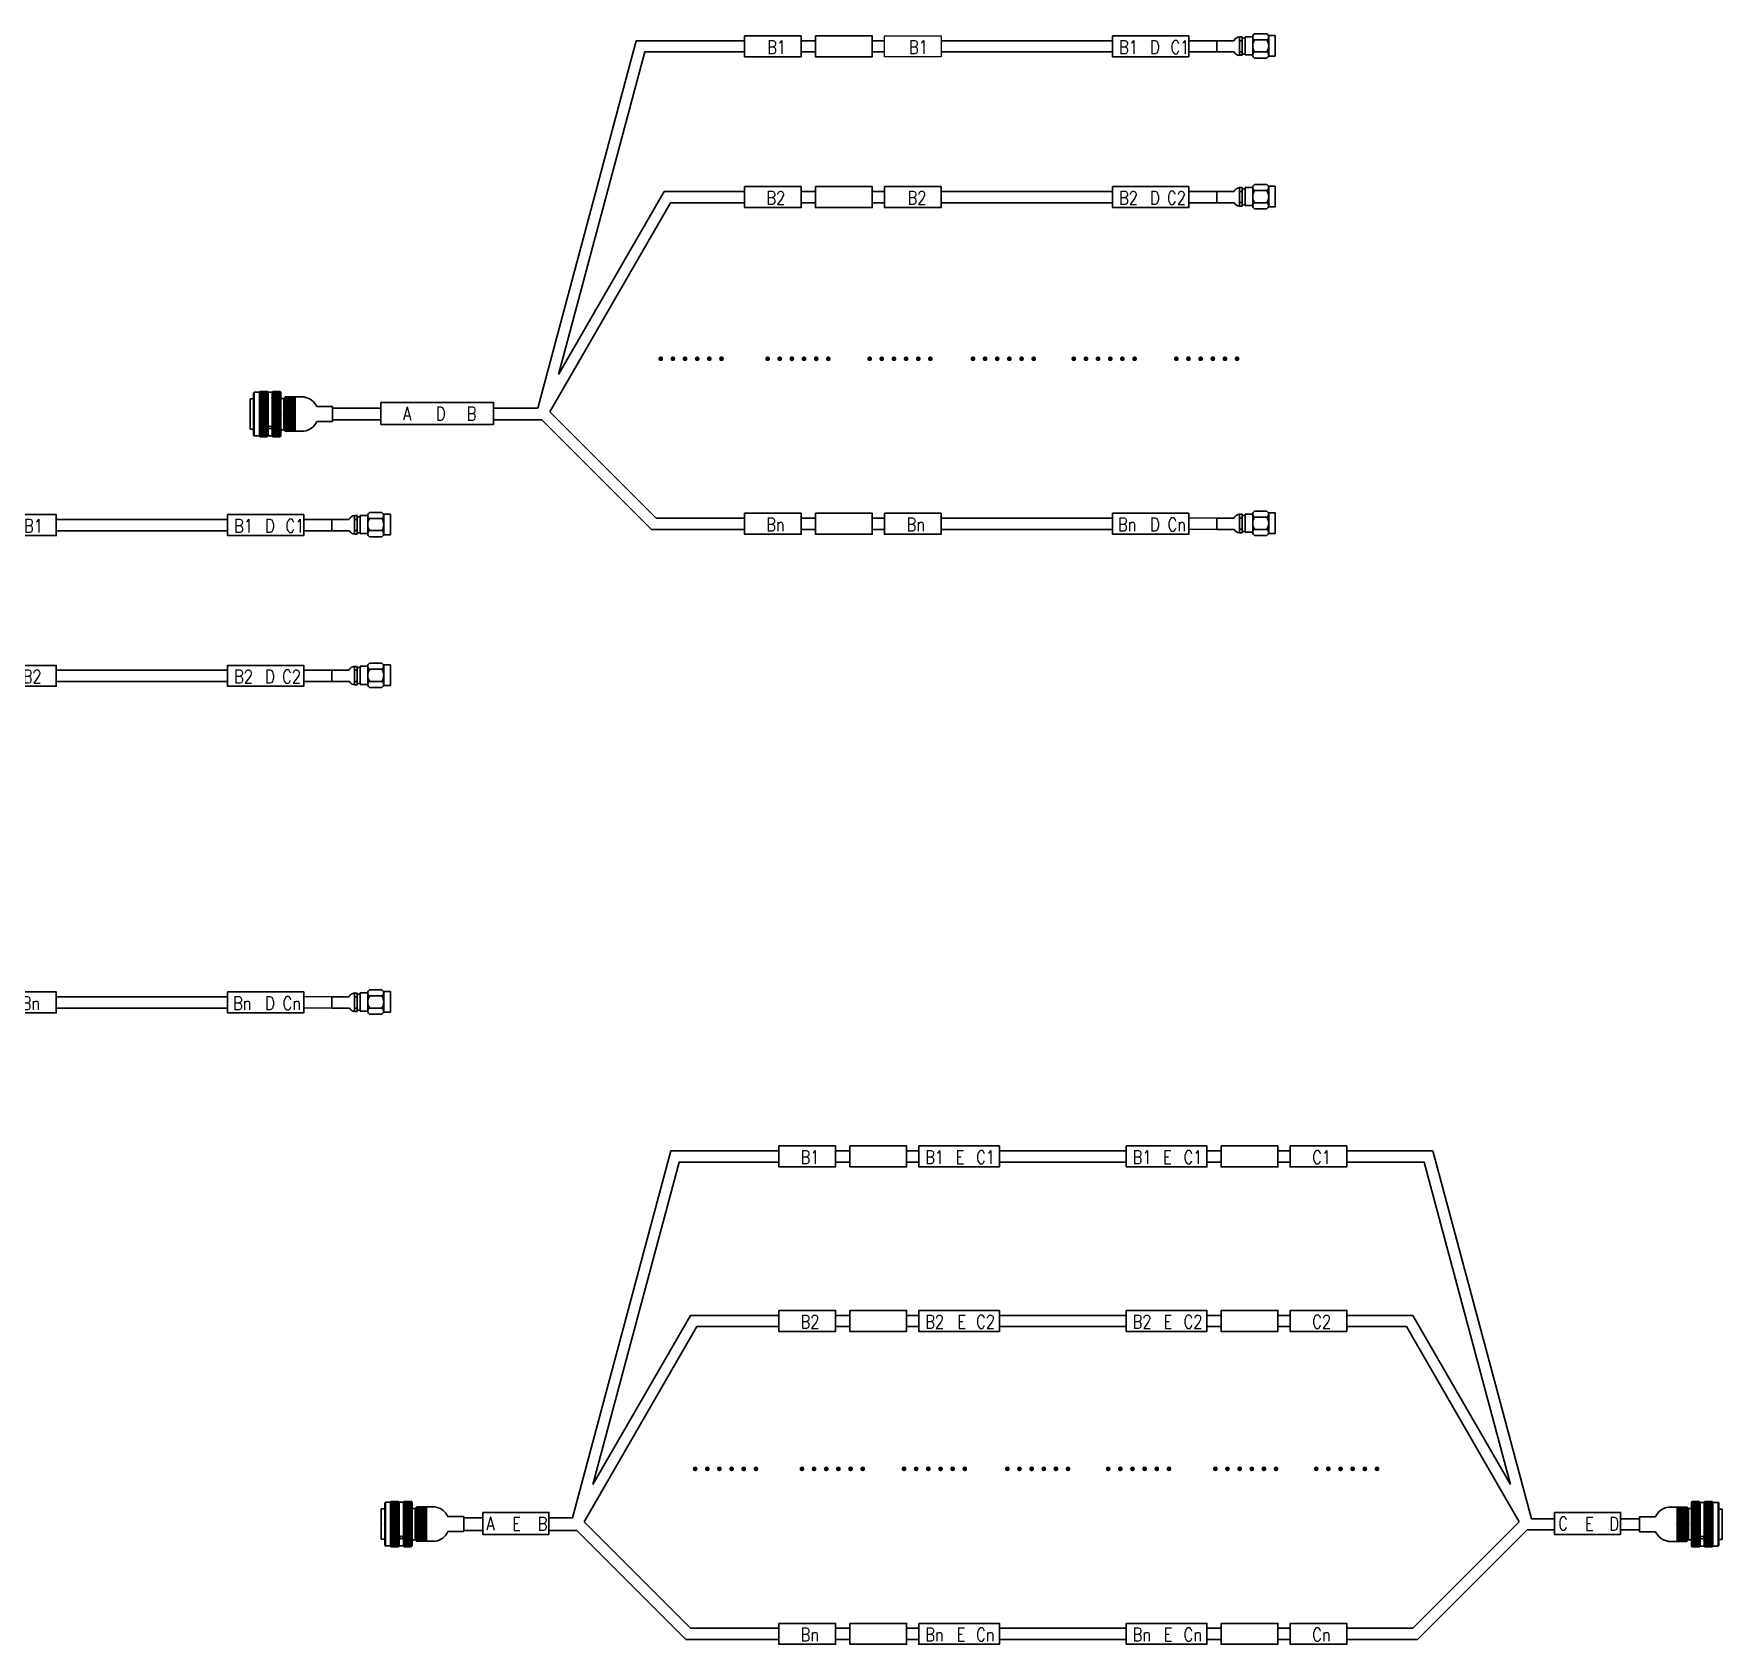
# Model space of a CAD drawing. Header units: inches. Extents: x -3640 to 3889, y -2291 to 954.
# Drawn here: x 1591 to 2220, y -569 to 32 of the extents above; entities that cross this region are included whole.
import ezdxf

# ---------------------------------------------------------------- set-up
doc = ezdxf.new("R2010")
doc.units = ezdxf.units.IN
doc.header["$MEASUREMENT"] = 0
doc.layers.add('C', color=2, linetype='Continuous')
doc.styles.add('HZ', font='txt', dxfattribs={"width": 0.8, "bigfont": 'HZDX'})
doc.styles.add('样式 1', font='')
doc.styles.get('样式 1').set_extended_font_data('SimSun')
pattern_1 = [(315, (-27.04582, 8.43554), (-0.265165, -0.265165), []), (225, (-27.04582, 8.43554), (-0.265165, 0.265165), [])]
pattern_2 = [(315, (-22.2578, 8.43554), (-0.265165, -0.265165), []), (225, (-22.2578, 8.43554), (-0.265165, 0.265165), [])]

# ---------------------------------------------------------------- blocks, each defined once
blk = doc.blocks.new('spytjs')
at = {"lineweight": 30}
for p, q in [((-95.65, 94.27), (-55.28, 94.27)), ((-92.46, 90.1), (-55.28, 90.1)), ((-34.11, 94.27), (-28.82, 94.27)), ((-34.11, 90.1), (-28.82, 90.1)), ((-7.65, 94.27), (-3.11, 94.27)), ((-7.65, 90.1), (-3.11, 90.1)), ((18.06, 94.27), (82, 94.27)), ((18.06, 90.1), (82, 90.1)), ((110.39, 94.27), (120.89, 94.27)), ((110.39, 90.1), (120.89, 90.1)), ((120.89, 94.27), (120.89, 90.1)), ((-85.28, 38.03), (-55.28, 38.03)), ((-34.11, 38.03), (-28.82, 38.03)), ((-7.65, 38.03), (-3.11, 38.03)), ((18.06, 38.03), (82, 38.03)), ((110.39, 38.03), (120.89, 38.03)), ((120.89, 38.03), (120.89, 33.87)), ((-82.88, 33.87), (-55.28, 33.87)), ((-34.11, 33.87), (-28.82, 33.87)), ((-7.65, 33.87), (-3.11, 33.87)), ((18.06, 33.87), (82, 33.87)), ((110.39, 33.87), (120.89, 33.87)), ((-208.93, -42.81), (-190.81, -42.81)), ((-148.8, -42.81), (-132.38, -42.81)), ((-208.93, -47.13), (-190.81, -47.13)), ((-148.8, -47.13), (-130.84, -47.13)), ((-89.98, -87.99), (-55.28, -87.99)), ((-88.25, -83.82), (-55.28, -83.82)), ((-34.11, -83.82), (-28.82, -83.82)), ((-34.11, -87.99), (-28.82, -87.99)), ((-7.65, -83.82), (-3.11, -83.82)), ((-7.65, -87.99), (-3.11, -87.99)), ((18.06, -83.82), (82, -83.82)), ((18.06, -87.99), (82, -87.99))]:
    blk.add_line(p, q, dxfattribs=at)
for p, q in [((-208.93, -42.81), (-208.93, -47.13)), ((120.89, -83.82), (110.39, -83.82)), ((120.89, -87.99), (110.39, -87.99)), ((120.89, -83.82), (120.89, -87.99))]:
    blk.add_line(p, q)
for points in [[(-55.28, 96.11), (-34.11, 96.11), (-34.11, 88.31), (-55.28, 88.31)], [(-28.82, 96.11), (-7.65, 96.11), (-7.65, 88.31), (-28.82, 88.31)], [(82, 96.11), (110.39, 96.11), (110.39, 88.31), (82, 88.31)], [(-55.28, 39.88), (-34.11, 39.88), (-34.11, 32.07), (-55.28, 32.07)], [(-28.82, 39.88), (-7.65, 39.88), (-7.65, 32.07), (-28.82, 32.07)], [(-3.11, 39.88), (18.06, 39.88), (18.06, 32.07), (-3.11, 32.07)], [(82, 39.88), (110.39, 39.88), (110.39, 32.07), (82, 32.07)], [(-190.88, -40.62), (-148.87, -40.62), (-148.87, -48.84), (-190.88, -48.84)], [(-55.28, -81.98), (-34.11, -81.98), (-34.11, -89.78), (-55.28, -89.78)], [(-28.82, -81.98), (-7.65, -81.98), (-7.65, -89.78), (-28.82, -89.78)], [(-3.11, -81.98), (18.06, -81.98), (18.06, -89.78), (-3.11, -89.78)], [(82, -81.98), (110.39, -81.98), (110.39, -89.78), (82, -89.78)]]:
    blk.add_lwpolyline(points, close=True, dxfattribs=at)
blk.add_lwpolyline([(-3.11, 96.11), (18.06, 96.11), (18.06, 88.31), (-3.11, 88.31)], close=True)
at = {"linetype": 'Continuous', "lineweight": 30}
for points in [[(-132.38, -42.81), (-95.65, 94.27)], [(-124.71, -30.25), (-92.46, 90.1)], [(-124.71, -30.25), (-85.28, 38.03)], [(-127.92, -44.15), (-82.88, 33.87)], [(-130.84, -47.13), (-89.98, -87.99)], [(-127.92, -44.15), (-88.25, -83.82)]]:
    blk.add_lwpolyline(points, dxfattribs=at)
at = {"style": 'HZ', "width": 0.8}
for s, p in [('B1', (-46.82, 89.41)), ('B1', (84.43, 89.41)), ('D', (95.98, 89.41)), ('C1', (103.59, 89.41)), ('B2', (-47.12, 33.18)), ('B2', (5.55, 33.18)), ('B2', (84.43, 33.18)), ('D', (95.98, 33.18)), ('C2', (102.33, 33.18)), ('A', (-182.64, -47.24)), ('D', (-170.41, -47.33)), ('B', (-158.91, -47.33)), ('Bn', (-47.19, -88.68)), ('Bn', (5.17, -88.68)), ('Bn', (84.04, -88.68)), ('D', (95.98, -88.68)), ('Cn', (102.5, -88.68))]:
    blk.add_text(s, height=5, dxfattribs=at).set_placement(p)
at = {"lineweight": 20, "style": 'HZ', "width": 0.8}
blk.add_text('B1', height=5, dxfattribs=at).set_placement((6.06, 89.41))
at = {"style": '样式 1'}
for p in [(-88.81, -29.51), (-48.96, -29.51), (-10.89, -29.51), (27.63, -29.51), (65.26, -29.51), (103.51, -29.51)]:
    blk.add_text('……', height=10, dxfattribs=at).set_placement(p)
blk = doc.blocks.new('spytjs-z1')
at = {"lineweight": 30}
h = blk.add_hatch(dxfattribs=at)
h.set_pattern_fill('ANSI37', color=256, scale=3, angle=180, style=0)
h.set_pattern_definition(pattern_1)
h.paths.add_polyline_path([(-27.05, -8.44), (-24.38, -8.44), (-24.38, 8.44), (-27.05, 8.44)])
h = blk.add_hatch(dxfattribs=at)
h.set_pattern_fill('ANSI37', color=256, scale=3, angle=180, style=0)
h.set_pattern_definition(pattern_2)
h.paths.add_polyline_path([(-22.26, -8.44), (-19.59, -8.44), (-19.59, 8.44), (-22.26, 8.44)])
for p, q in [((-29.28, 8.16), (-29.5, 7.94)), ((-29.5, 7.94), (-29.5, -7.94)), ((-27.05, 8.44), (-27.32, 8.16)), ((-27.05, -8.44), (-27.05, 8.44)), ((-24.38, 8.44), (-24.1, 8.16)), ((-22.26, 8.44), (-22.54, 8.16)), ((-22.26, -8.44), (-22.26, 8.44)), ((-19.59, 8.44), (-19.31, 8.16)), ((-19.31, -8.16), (-19.31, 8.16)), ((-17.58, 6.43), (-18.17, 5.84)), ((-17.58, 6.43), (-17.58, -6.43)), ((-17.58, 6.43), (-13.98, 6.43)), ((-13.98, 6.43), (-13.98, -6.43)), ((-13.98, 6.43), (-10.76, 6.38)), ((-30.81, 5.63), (-29.5, 5.63)), ((-30.81, -5.63), (-30.81, 5.63)), ((-18.17, 5.84), (-19.31, 5.84)), ((-18.17, 5.84), (-18.17, -5.84)), ((-17.58, 5.93), (-13.98, 5.93)), ((-17.58, 5.47), (-13.98, 5.47)), ((-17.58, 5), (-13.98, 5)), ((-17.58, 4.53), (-13.98, 4.53)), ((-17.58, 4.02), (-13.98, 4.02)), ((-17.58, 3.56), (-13.98, 3.56)), ((-17.58, 3.09), (-13.98, 3.09)), ((-17.58, 2.63), (-13.98, 2.63)), ((-17.58, 2.11), (-13.98, 2.11)), ((-17.58, 1.65), (-13.98, 1.65)), ((-17.58, 1.18), (-13.98, 1.18)), ((-17.58, 0.72), (-13.98, 0.72)), ((-17.58, 0.21), (-13.98, 0.21)), ((0, 2.79), (-5.92, 2.79)), ((0, 2.79), (0, -2.79)), ((-30.81, -5.63), (-29.5, -5.63)), ((-18.17, -5.84), (-19.31, -5.84)), ((-17.58, -6.43), (-18.17, -5.84)), ((-17.58, -0.26), (-13.98, -0.26)), ((-17.58, -0.72), (-13.98, -0.72)), ((-17.58, -1.24), (-13.98, -1.24)), ((-17.58, -1.7), (-13.98, -1.7)), ((-17.58, -2.17), (-13.98, -2.17)), ((-17.58, -2.63), (-13.98, -2.63)), ((-17.58, -3.15), (-13.98, -3.15)), ((-17.58, -3.61), (-13.98, -3.61)), ((-17.58, -4.08), (-13.98, -4.08)), ((-17.58, -4.54), (-13.98, -4.54)), ((-17.58, -5.05), (-13.98, -5.05)), ((-17.58, -5.52), (-13.98, -5.52)), ((-17.58, -5.98), (-13.98, -5.98)), ((0, -2.79), (-5.92, -2.79)), ((-29.5, -7.94), (-29.28, -8.16)), ((-27.32, -8.16), (-27.05, -8.44)), ((-24.1, -8.16), (-24.38, -8.44)), ((-22.54, -8.16), (-22.26, -8.44)), ((-19.31, -8.16), (-19.59, -8.44)), ((-17.58, -6.43), (-13.98, -6.43)), ((-13.98, -6.43), (-10.76, -6.38))]:
    blk.add_line(p, q, dxfattribs=at)
for points in [[(-29.28, -8.16), (-27.32, -8.16), (-27.32, 8.16), (-29.28, 8.16)], [(-27.05, -8.44), (-24.38, -8.44), (-24.38, 8.44), (-27.05, 8.44)], [(-24.1, -8.16), (-22.54, -8.16), (-22.54, 8.16), (-24.1, 8.16)], [(-22.26, -8.44), (-19.59, -8.44), (-19.59, 8.44), (-22.26, 8.44)]]:
    blk.add_lwpolyline(points, close=True, dxfattribs=at)
for centre, radius, start, end in [((-11.63, 0.16), 6.28, 24.75239, 82.10311), ((-23.32, -5.32), 0.854, 23.70215, 156.29785), ((-23.32, -4.63), 0.854, 203.70215, 336.29785), ((-23.32, -4.45), 0.943, 213.99777, 326.00223), ((-11.63, -0.16), 6.28, 277.89689, 335.24761)]:
    blk.add_arc(centre, radius, start, end, dxfattribs=at)
for p in [(-19.31, 0), (-19.31, 0), (-13.98, 0), (-29.5, 0)]:
    blk.add_point(p, dxfattribs=at)
blk = doc.blocks.new('spytjs-y1')
at = {"lineweight": 30}
for p, q in [((0, 2.08), (6.36, 2.08)), ((0, 2.08), (0, -2.08)), ((0, -2.08), (6.47, -2.08))]:
    blk.add_line(p, q, dxfattribs=at)
for centre, radius, start, end in [((8.68, 1.01), 2.56, 94.99255, 155.10725), ((4.74, -3.56), 2.27, 38.62235, 40.5265), ((8.68, -0.78), 2.56, 212.23378, 265.00745)]:
    blk.add_arc(centre, radius, start, end, dxfattribs=at)
at = {"layer": 'C', "color": 0, "lineweight": 30}
for p, q in [((8.46, 3.55), (8.46, -3.32)), ((8.46, 3.55), (9.48, 3.55)), ((8.46, 2.11), (9.48, 2.11)), ((9.48, 3.55), (9.48, -3.22)), ((9.48, 3.09), (10.54, 3.09)), ((10.54, -3.17), (10.54, 3.56)), ((13.41, 3.56), (10.54, 3.56)), ((13.41, -3.17), (13.41, 3.56)), ((18.65, 4.72), (14.08, 4.72)), ((14.08, 2.46), (18.65, 2.46)), ((21.8, 4.11), (19.33, 4.11)), ((19.33, 3.56), (19.33, 4.11)), ((19.33, -3.17), (19.33, 3.56)), ((21.8, -3.63), (21.8, 4.11)), ((8.46, -2.05), (9.48, -2.05)), ((8.46, -3.32), (9.48, -3.32)), ((9.48, -2.88), (10.54, -2.88)), ((9.48, -3.32), (9.48, -3.13)), ((10.54, -3.17), (13.41, -3.17)), ((14.08, -2.06), (18.65, -2.06)), ((14.08, -4.32), (18.65, -4.32)), ((19.33, -3.17), (19.33, -3.63)), ((19.33, -3.63), (21.8, -3.63))]:
    blk.add_line(p, q, dxfattribs=at)
for centre, radius, start, end in [((14.68, 3.59), 1.28, 118.00168, 241.99832), ((17.51, 0.2), 4.1, 146.59685, 213.40315), ((18.05, 3.59), 1.28, 298.00168, 61.99832), ((15.23, 0.2), 4.1, 326.59685, 33.40315), ((14.68, -3.19), 1.28, 118.00168, 241.99832), ((18.05, -3.19), 1.28, 298.00168, 61.99832)]:
    blk.add_arc(centre, radius, start, end, dxfattribs=at)
blk = doc.blocks.new('spytjs-y2')
at = {"lineweight": 30}
for p, q in [((0, 2.08), (6.36, 2.08)), ((0, 2.08), (0, -2.08)), ((0, -2.08), (6.47, -2.08))]:
    blk.add_line(p, q, dxfattribs=at)
for centre, radius, start, end in [((8.68, 1.01), 2.56, 94.99255, 155.10725), ((4.74, -3.56), 2.27, 38.62235, 40.5265), ((8.68, -0.78), 2.56, 212.23378, 265.00745)]:
    blk.add_arc(centre, radius, start, end, dxfattribs=at)
at = {"layer": 'C', "color": 0, "lineweight": 30}
for p, q in [((8.46, 3.55), (8.46, -3.32)), ((8.46, 3.55), (9.48, 3.55)), ((8.46, 2.11), (9.48, 2.11)), ((9.48, 3.55), (9.48, -3.22)), ((9.48, 3.09), (10.54, 3.09)), ((10.54, -3.17), (10.54, 3.56)), ((13.41, 3.56), (10.54, 3.56)), ((13.41, -3.17), (13.41, 3.56)), ((18.65, 4.72), (14.08, 4.72)), ((14.08, 2.46), (18.65, 2.46)), ((21.8, 4.11), (19.33, 4.11)), ((19.33, 3.56), (19.33, 4.11)), ((19.33, -3.17), (19.33, 3.56)), ((21.8, -3.63), (21.8, 4.11)), ((8.46, -2.05), (9.48, -2.05)), ((8.46, -3.32), (9.48, -3.32)), ((9.48, -2.88), (10.54, -2.88)), ((9.48, -3.32), (9.48, -3.13)), ((10.54, -3.17), (13.41, -3.17)), ((14.08, -2.06), (18.65, -2.06)), ((14.08, -4.32), (18.65, -4.32)), ((19.33, -3.17), (19.33, -3.63)), ((19.33, -3.63), (21.8, -3.63))]:
    blk.add_line(p, q, dxfattribs=at)
for centre, radius, start, end in [((14.68, 3.59), 1.28, 118.00168, 241.99832), ((17.51, 0.2), 4.1, 146.59685, 213.40315), ((18.05, 3.59), 1.28, 298.00168, 61.99832), ((15.23, 0.2), 4.1, 326.59685, 33.40315), ((14.68, -3.19), 1.28, 118.00168, 241.99832), ((18.05, -3.19), 1.28, 298.00168, 61.99832)]:
    blk.add_arc(centre, radius, start, end, dxfattribs=at)
blk = doc.blocks.new('spytjs-y3')
at = {"lineweight": 30}
for p, q in [((0, 2.08), (6.36, 2.08)), ((0, 2.08), (0, -2.08)), ((0, -2.08), (6.47, -2.08))]:
    blk.add_line(p, q, dxfattribs=at)
for centre, radius, start, end in [((8.68, 1.01), 2.56, 94.99255, 155.10725), ((4.74, -3.56), 2.27, 38.62235, 40.5265), ((8.68, -0.78), 2.56, 212.23378, 265.00745)]:
    blk.add_arc(centre, radius, start, end, dxfattribs=at)
at = {"layer": 'C', "color": 0, "lineweight": 30}
for p, q in [((8.46, 3.55), (8.46, -3.32)), ((8.46, 3.55), (9.48, 3.55)), ((8.46, 2.11), (9.48, 2.11)), ((9.48, 3.55), (9.48, -3.22)), ((9.48, 3.09), (10.54, 3.09)), ((10.54, -3.17), (10.54, 3.56)), ((13.41, 3.56), (10.54, 3.56)), ((13.41, -3.17), (13.41, 3.56)), ((18.65, 4.72), (14.08, 4.72)), ((14.08, 2.46), (18.65, 2.46)), ((21.8, 4.11), (19.33, 4.11)), ((19.33, 3.56), (19.33, 4.11)), ((19.33, -3.17), (19.33, 3.56)), ((21.8, -3.63), (21.8, 4.11)), ((8.46, -2.05), (9.48, -2.05)), ((8.46, -3.32), (9.48, -3.32)), ((9.48, -2.88), (10.54, -2.88)), ((9.48, -3.32), (9.48, -3.13)), ((10.54, -3.17), (13.41, -3.17)), ((14.08, -2.06), (18.65, -2.06)), ((14.08, -4.32), (18.65, -4.32)), ((19.33, -3.17), (19.33, -3.63)), ((19.33, -3.63), (21.8, -3.63))]:
    blk.add_line(p, q, dxfattribs=at)
for centre, radius, start, end in [((14.68, 3.59), 1.28, 118.00168, 241.99832), ((17.51, 0.2), 4.1, 146.59685, 213.40315), ((18.05, 3.59), 1.28, 298.00168, 61.99832), ((15.23, 0.2), 4.1, 326.59685, 33.40315), ((14.68, -3.19), 1.28, 118.00168, 241.99832), ((18.05, -3.19), 1.28, 298.00168, 61.99832)]:
    blk.add_arc(centre, radius, start, end, dxfattribs=at)
blk = doc.blocks.new('射频一头集束')
for name, p in [('spytjs', (-0.28, -0.64)), ('spytjs-y1', (120.61, 91.54)), ('spytjs-y2', (120.61, 35.31)), ('spytjs-z1', (-209.2, -45.61)), ('spytjs-y3', (120.61, -86.55))]:
    blk.add_blockref(name, p)
blk = doc.blocks.new('spjslh-z1')
at = {"lineweight": 30}
h = blk.add_hatch(dxfattribs=at)
h.set_pattern_fill('ANSI37', color=256, scale=3, angle=180, style=0)
h.set_pattern_definition([(315, (-27.04582, 8.43554), (-0.265165, -0.265165), []), (225, (-27.04582, 8.43554), (-0.265165, 0.265165), [])])
h.paths.add_polyline_path([(-27.05, -8.44), (-24.38, -8.44), (-24.38, 8.44), (-27.05, 8.44)])
h = blk.add_hatch(dxfattribs=at)
h.set_pattern_fill('ANSI37', color=256, scale=3, angle=180, style=0)
h.set_pattern_definition([(315, (-22.2578, 8.43554), (-0.265165, -0.265165), []), (225, (-22.2578, 8.43554), (-0.265165, 0.265165), [])])
h.paths.add_polyline_path([(-22.26, -8.44), (-19.59, -8.44), (-19.59, 8.44), (-22.26, 8.44)])
for p, q in [((-29.28, 8.16), (-29.5, 7.94)), ((-29.5, 7.94), (-29.5, -7.94)), ((-27.05, 8.44), (-27.32, 8.16)), ((-27.05, -8.44), (-27.05, 8.44)), ((-24.38, 8.44), (-24.1, 8.16)), ((-22.26, 8.44), (-22.54, 8.16)), ((-22.26, -8.44), (-22.26, 8.44)), ((-19.59, 8.44), (-19.31, 8.16)), ((-19.31, -8.16), (-19.31, 8.16)), ((-17.58, 6.43), (-18.17, 5.84)), ((-17.58, 6.43), (-17.58, -6.43)), ((-17.58, 6.43), (-13.98, 6.43)), ((-13.98, 6.43), (-13.98, -6.43)), ((-13.98, 6.43), (-10.76, 6.38)), ((-30.81, 5.63), (-29.5, 5.63)), ((-30.81, -5.63), (-30.81, 5.63)), ((-18.17, 5.84), (-19.31, 5.84)), ((-18.17, 5.84), (-18.17, -5.84)), ((-17.58, 5.93), (-13.98, 5.93)), ((-17.58, 5.47), (-13.98, 5.47)), ((-17.58, 5), (-13.98, 5)), ((-17.58, 4.53), (-13.98, 4.53)), ((-17.58, 4.02), (-13.98, 4.02)), ((-17.58, 3.56), (-13.98, 3.56)), ((-17.58, 3.09), (-13.98, 3.09)), ((-17.58, 2.63), (-13.98, 2.63)), ((-17.58, 2.11), (-13.98, 2.11)), ((-17.58, 1.65), (-13.98, 1.65)), ((-17.58, 1.18), (-13.98, 1.18)), ((-17.58, 0.72), (-13.98, 0.72)), ((-17.58, 0.21), (-13.98, 0.21)), ((0, 2.79), (-5.92, 2.79)), ((0, 2.79), (0, -2.79)), ((-30.81, -5.63), (-29.5, -5.63)), ((-18.17, -5.84), (-19.31, -5.84)), ((-17.58, -6.43), (-18.17, -5.84)), ((-17.58, -0.26), (-13.98, -0.26)), ((-17.58, -0.72), (-13.98, -0.72)), ((-17.58, -1.24), (-13.98, -1.24)), ((-17.58, -1.7), (-13.98, -1.7)), ((-17.58, -2.17), (-13.98, -2.17)), ((-17.58, -2.63), (-13.98, -2.63)), ((-17.58, -3.15), (-13.98, -3.15)), ((-17.58, -3.61), (-13.98, -3.61)), ((-17.58, -4.08), (-13.98, -4.08)), ((-17.58, -4.54), (-13.98, -4.54)), ((-17.58, -5.05), (-13.98, -5.05)), ((-17.58, -5.52), (-13.98, -5.52)), ((-17.58, -5.98), (-13.98, -5.98)), ((0, -2.79), (-5.92, -2.79)), ((-29.5, -7.94), (-29.28, -8.16)), ((-27.32, -8.16), (-27.05, -8.44)), ((-24.1, -8.16), (-24.38, -8.44)), ((-22.54, -8.16), (-22.26, -8.44)), ((-19.31, -8.16), (-19.59, -8.44)), ((-17.58, -6.43), (-13.98, -6.43)), ((-13.98, -6.43), (-10.76, -6.38))]:
    blk.add_line(p, q, dxfattribs=at)
for points in [[(-29.28, -8.16), (-27.32, -8.16), (-27.32, 8.16), (-29.28, 8.16)], [(-27.05, -8.44), (-24.38, -8.44), (-24.38, 8.44), (-27.05, 8.44)], [(-24.1, -8.16), (-22.54, -8.16), (-22.54, 8.16), (-24.1, 8.16)], [(-22.26, -8.44), (-19.59, -8.44), (-19.59, 8.44), (-22.26, 8.44)]]:
    blk.add_lwpolyline(points, close=True, dxfattribs=at)
for centre, radius, start, end in [((-11.63, 0.16), 6.28, 24.75239, 82.10311), ((-23.32, -5.32), 0.854, 23.70215, 156.29785), ((-23.32, -4.63), 0.854, 203.70215, 336.29785), ((-23.32, -4.45), 0.943, 213.99777, 326.00223), ((-11.63, -0.16), 6.28, 277.89689, 335.24761)]:
    blk.add_arc(centre, radius, start, end, dxfattribs=at)
for p in [(-19.31, 0), (-19.31, 0), (-13.98, 0), (-29.5, 0)]:
    blk.add_point(p, dxfattribs=at)
blk = doc.blocks.new('spjslh-y1')
at = {"lineweight": 30}
for p, q in [((0, 2.08), (6.36, 2.08)), ((0, 2.08), (0, -2.08)), ((0, -2.08), (6.47, -2.08))]:
    blk.add_line(p, q, dxfattribs=at)
for centre, radius, start, end in [((8.68, 1.01), 2.56, 94.99255, 155.10725), ((4.74, -3.56), 2.27, 38.62235, 40.5265), ((8.68, -0.78), 2.56, 212.23378, 265.00745)]:
    blk.add_arc(centre, radius, start, end, dxfattribs=at)
at = {"layer": 'C', "color": 0, "lineweight": 30}
for p, q in [((8.46, 3.55), (8.46, -3.32)), ((8.46, 3.55), (9.48, 3.55)), ((8.46, 2.11), (9.48, 2.11)), ((9.48, 3.55), (9.48, -3.22)), ((9.48, 3.09), (10.54, 3.09)), ((10.54, -3.17), (10.54, 3.56)), ((13.41, 3.56), (10.54, 3.56)), ((13.41, -3.17), (13.41, 3.56)), ((18.65, 4.72), (14.08, 4.72)), ((14.08, 2.46), (18.65, 2.46)), ((21.8, 4.11), (19.33, 4.11)), ((19.33, 3.56), (19.33, 4.11)), ((19.33, -3.17), (19.33, 3.56)), ((21.8, -3.63), (21.8, 4.11)), ((8.46, -2.05), (9.48, -2.05)), ((8.46, -3.32), (9.48, -3.32)), ((9.48, -2.88), (10.54, -2.88)), ((9.48, -3.32), (9.48, -3.13)), ((10.54, -3.17), (13.41, -3.17)), ((14.08, -2.06), (18.65, -2.06)), ((14.08, -4.32), (18.65, -4.32)), ((19.33, -3.17), (19.33, -3.63)), ((19.33, -3.63), (21.8, -3.63))]:
    blk.add_line(p, q, dxfattribs=at)
for centre, radius, start, end in [((14.68, 3.59), 1.28, 118.00168, 241.99832), ((17.51, 0.2), 4.1, 146.59685, 213.40315), ((18.05, 3.59), 1.28, 298.00168, 61.99832), ((15.23, 0.2), 4.1, 326.59685, 33.40315), ((14.68, -3.19), 1.28, 118.00168, 241.99832), ((18.05, -3.19), 1.28, 298.00168, 61.99832)]:
    blk.add_arc(centre, radius, start, end, dxfattribs=at)
blk = doc.blocks.new('spjslh-y2')
at = {"lineweight": 30}
for p, q in [((0, 2.08), (6.36, 2.08)), ((0, 2.08), (0, -2.08)), ((0, -2.08), (6.47, -2.08))]:
    blk.add_line(p, q, dxfattribs=at)
for centre, radius, start, end in [((8.68, 1.01), 2.56, 94.99255, 155.10725), ((4.74, -3.56), 2.27, 38.62235, 40.5265), ((8.68, -0.78), 2.56, 212.23378, 265.00745)]:
    blk.add_arc(centre, radius, start, end, dxfattribs=at)
at = {"layer": 'C', "color": 0, "lineweight": 30}
for p, q in [((8.46, 3.55), (8.46, -3.32)), ((8.46, 3.55), (9.48, 3.55)), ((8.46, 2.11), (9.48, 2.11)), ((9.48, 3.55), (9.48, -3.22)), ((9.48, 3.09), (10.54, 3.09)), ((10.54, -3.17), (10.54, 3.56)), ((13.41, 3.56), (10.54, 3.56)), ((13.41, -3.17), (13.41, 3.56)), ((18.65, 4.72), (14.08, 4.72)), ((14.08, 2.46), (18.65, 2.46)), ((21.8, 4.11), (19.33, 4.11)), ((19.33, 3.56), (19.33, 4.11)), ((19.33, -3.17), (19.33, 3.56)), ((21.8, -3.63), (21.8, 4.11)), ((8.46, -2.05), (9.48, -2.05)), ((8.46, -3.32), (9.48, -3.32)), ((9.48, -2.88), (10.54, -2.88)), ((9.48, -3.32), (9.48, -3.13)), ((10.54, -3.17), (13.41, -3.17)), ((14.08, -2.06), (18.65, -2.06)), ((14.08, -4.32), (18.65, -4.32)), ((19.33, -3.17), (19.33, -3.63)), ((19.33, -3.63), (21.8, -3.63))]:
    blk.add_line(p, q, dxfattribs=at)
for centre, radius, start, end in [((14.68, 3.59), 1.28, 118.00168, 241.99832), ((17.51, 0.2), 4.1, 146.59685, 213.40315), ((18.05, 3.59), 1.28, 298.00168, 61.99832), ((15.23, 0.2), 4.1, 326.59685, 33.40315), ((14.68, -3.19), 1.28, 118.00168, 241.99832), ((18.05, -3.19), 1.28, 298.00168, 61.99832)]:
    blk.add_arc(centre, radius, start, end, dxfattribs=at)
blk = doc.blocks.new('spjslh-y3')
at = {"lineweight": 30}
for p, q in [((0, 2.08), (6.36, 2.08)), ((0, 2.08), (0, -2.08)), ((0, -2.08), (6.47, -2.08))]:
    blk.add_line(p, q, dxfattribs=at)
for centre, radius, start, end in [((8.68, 1.01), 2.56, 94.99255, 155.10725), ((4.74, -3.56), 2.27, 38.62235, 40.5265), ((8.68, -0.78), 2.56, 212.23378, 265.00745)]:
    blk.add_arc(centre, radius, start, end, dxfattribs=at)
at = {"layer": 'C', "color": 0, "lineweight": 30}
for p, q in [((8.46, 3.55), (8.46, -3.32)), ((8.46, 3.55), (9.48, 3.55)), ((8.46, 2.11), (9.48, 2.11)), ((9.48, 3.55), (9.48, -3.22)), ((9.48, 3.09), (10.54, 3.09)), ((10.54, -3.17), (10.54, 3.56)), ((13.41, 3.56), (10.54, 3.56)), ((13.41, -3.17), (13.41, 3.56)), ((18.65, 4.72), (14.08, 4.72)), ((14.08, 2.46), (18.65, 2.46)), ((21.8, 4.11), (19.33, 4.11)), ((19.33, 3.56), (19.33, 4.11)), ((19.33, -3.17), (19.33, 3.56)), ((21.8, -3.63), (21.8, 4.11)), ((8.46, -2.05), (9.48, -2.05)), ((8.46, -3.32), (9.48, -3.32)), ((9.48, -2.88), (10.54, -2.88)), ((9.48, -3.32), (9.48, -3.13)), ((10.54, -3.17), (13.41, -3.17)), ((14.08, -2.06), (18.65, -2.06)), ((14.08, -4.32), (18.65, -4.32)), ((19.33, -3.17), (19.33, -3.63)), ((19.33, -3.63), (21.8, -3.63))]:
    blk.add_line(p, q, dxfattribs=at)
for centre, radius, start, end in [((14.68, 3.59), 1.28, 118.00168, 241.99832), ((17.51, 0.2), 4.1, 146.59685, 213.40315), ((18.05, 3.59), 1.28, 298.00168, 61.99832), ((15.23, 0.2), 4.1, 326.59685, 33.40315), ((14.68, -3.19), 1.28, 118.00168, 241.99832), ((18.05, -3.19), 1.28, 298.00168, 61.99832)]:
    blk.add_arc(centre, radius, start, end, dxfattribs=at)
blk = doc.blocks.new('射频集束')
at = {"lineweight": 30}
for p, q in [((34.81, 138.77), (75.19, 138.77)), ((96.36, 138.77), (101.65, 138.77)), ((122.82, 138.77), (127.36, 138.77)), ((148.53, 138.77), (212.47, 138.77)), ((240.85, 138.77), (251.36, 138.77)), ((251.36, 138.77), (251.36, 134.61)), ((38.01, 134.61), (75.19, 134.61)), ((96.36, 134.61), (101.65, 134.61)), ((122.82, 134.61), (127.36, 134.61)), ((148.53, 134.61), (212.47, 134.61)), ((240.85, 134.61), (251.36, 134.61)), ((45.19, 82.54), (75.19, 82.54)), ((96.36, 82.54), (101.65, 82.54)), ((122.82, 82.54), (127.36, 82.54)), ((148.53, 82.54), (212.47, 82.54)), ((240.85, 82.54), (251.36, 82.54)), ((251.36, 82.54), (251.36, 78.37)), ((47.59, 78.37), (75.19, 78.37)), ((96.36, 78.37), (101.65, 78.37)), ((122.82, 78.37), (127.36, 78.37)), ((148.53, 78.37), (212.47, 78.37)), ((240.85, 78.37), (251.36, 78.37)), ((-78.53, 1.69), (-60.48, 1.69)), ((-18.48, 1.69), (-1.92, 1.69)), ((-78.53, -2.31), (-60.48, -2.31)), ((-18.48, -2.31), (-0.68, -2.31)), ((40.49, -43.48), (75.19, -43.48)), ((42.21, -39.31), (75.19, -39.31)), ((96.36, -39.31), (101.65, -39.31)), ((96.36, -43.48), (101.65, -43.48)), ((122.82, -39.31), (127.36, -39.31)), ((122.82, -43.48), (127.36, -43.48)), ((148.53, -39.31), (212.47, -39.31)), ((148.53, -43.48), (212.47, -43.48))]:
    blk.add_line(p, q, dxfattribs=at)
for p, q in [((-78.53, 1.69), (-78.53, -2.31)), ((251.36, -39.31), (240.85, -39.31)), ((251.36, -43.48), (240.85, -43.48)), ((251.36, -39.31), (251.36, -43.48))]:
    blk.add_line(p, q)
at = {"linetype": 'Continuous', "lineweight": 30}
for points in [[(-1.92, 1.69), (34.81, 138.77)], [(5.76, 14.26), (38.01, 134.61)], [(5.76, 14.26), (45.19, 82.54)], [(2.55, 0.35), (47.59, 78.37)], [(2.55, 0.35), (42.21, -39.31)], [(-0.68, -2.31), (40.49, -43.48)]]:
    blk.add_lwpolyline(points, dxfattribs=at)
at = {"lineweight": 30}
for points in [[(75.19, 140.62), (96.36, 140.62), (96.36, 132.81), (75.19, 132.81)], [(101.65, 140.62), (122.82, 140.62), (122.82, 132.81), (101.65, 132.81)], [(127.36, 140.62), (148.53, 140.62), (148.53, 132.81), (127.36, 132.81)], [(212.47, 140.62), (240.85, 140.62), (240.85, 132.81), (212.47, 132.81)], [(75.19, 84.38), (96.36, 84.38), (96.36, 76.58), (75.19, 76.58)], [(101.65, 84.38), (122.82, 84.38), (122.82, 76.58), (101.65, 76.58)], [(127.36, 84.38), (148.53, 84.38), (148.53, 76.58), (127.36, 76.58)], [(212.47, 84.38), (240.85, 84.38), (240.85, 76.58), (212.47, 76.58)], [(-60.41, 3.89), (-18.41, 3.89), (-18.41, -4.34), (-60.41, -4.34)], [(75.19, -37.47), (96.36, -37.47), (96.36, -45.27), (75.19, -45.27)], [(101.65, -37.47), (122.82, -37.47), (122.82, -45.27), (101.65, -45.27)], [(127.36, -37.47), (148.53, -37.47), (148.53, -45.27), (127.36, -45.27)], [(212.47, -37.47), (240.85, -37.47), (240.85, -45.27), (212.47, -45.27)]]:
    blk.add_lwpolyline(points, close=True, dxfattribs=at)
for p in [(112.24, 132.81), (112.24, -45.27)]:
    blk.add_point(p)
for name, p in [('spjslh-y1', (251.36, 136.69)), ('spjslh-y2', (251.36, 80.46)), ('spjslh-z1', (-78.53, -0.31)), ('spjslh-y3', (251.36, -41.4))]:
    blk.add_blockref(name, p)
at = {"style": 'HZ', "width": 0.8}
for s, p in [('B1', (83.65, 133.92)), ('B1', (136.53, 133.92)), ('B1', (214.9, 133.92)), ('D', (226.45, 133.92)), ('C1', (234.05, 133.92)), ('B2', (83.34, 77.68)), ('B2', (136.02, 77.68)), ('B2', (214.9, 77.68)), ('D', (226.45, 77.68)), ('C2', (232.8, 77.68)), ('A', (-52.17, -2.73)), ('D', (-39.94, -2.83)), ('B', (-28.44, -2.83)), ('Bn', (83.28, -44.17)), ('Bn', (135.64, -44.17)), ('Bn', (214.51, -44.17)), ('D', (226.45, -44.17)), ('Cn', (232.96, -44.17))]:
    blk.add_text(s, height=5, dxfattribs=at).set_placement(p)
blk = doc.blocks.new('spltjs')
at = {"lineweight": 30}
for p, q in [((-140.39, 98.59), (-100.01, 98.59)), ((-78.85, 98.59), (-73.55, 98.59)), ((-52.38, 98.59), (-47.84, 98.59)), ((-17.76, 100.43), (-17.76, 92.63)), ((-17.76, 98.59), (29.53, 98.59)), ((59.61, 100.43), (59.61, 92.63)), ((59.61, 98.59), (64.91, 98.59)), ((86.08, 98.59), (90.62, 98.59)), ((111.79, 98.59), (143.85, 98.59)), ((-137.19, 94.42), (-100.01, 94.42)), ((-78.85, 94.42), (-73.55, 94.42)), ((-52.38, 94.42), (-47.84, 94.42)), ((-17.76, 94.42), (29.53, 94.42)), ((59.61, 94.42), (64.91, 94.42)), ((86.08, 94.42), (90.62, 94.42)), ((111.79, 94.42), (140.66, 94.42)), ((-17.76, 39.05), (-17.76, 31.24)), ((59.61, 39.05), (59.61, 31.24)), ((-132.99, 37.2), (-100.01, 37.2)), ((-130.58, 33.04), (-100.01, 33.04)), ((-78.85, 37.2), (-73.55, 37.2)), ((-78.85, 33.04), (-73.55, 33.04)), ((-52.38, 37.2), (-47.84, 37.2)), ((-52.38, 33.04), (-47.84, 33.04)), ((-17.76, 37.2), (29.53, 37.2)), ((-17.76, 33.04), (29.53, 33.04)), ((59.61, 37.2), (64.91, 37.2)), ((59.61, 33.04), (64.91, 33.04)), ((86.08, 37.2), (90.62, 37.2)), ((86.08, 33.04), (90.62, 33.04)), ((111.79, 37.2), (136.45, 37.2)), ((111.79, 33.04), (134.05, 33.04)), ((-217.54, -38.26), (-210.43, -38.26)), ((-217.54, -43.01), (-210.43, -43.01)), ((-185.78, -38.26), (-177.05, -38.26)), ((-185.78, -43.01), (-175.37, -43.01)), ((189.34, -42.75), (179.1, -42.75)), ((189.34, -38.66), (180.63, -38.66)), ((221.02, -38.66), (213.9, -38.66)), ((221.02, -42.75), (213.9, -42.75)), ((-132.99, -79.5), (-100.01, -79.5)), ((-78.85, -79.5), (-73.55, -79.5)), ((-52.38, -79.5), (-47.84, -79.5)), ((-17.76, -77.66), (-17.76, -85.46)), ((-17.76, -79.5), (29.53, -79.5)), ((59.61, -77.66), (59.61, -85.46)), ((59.61, -79.5), (64.91, -79.5)), ((86.08, -79.5), (90.62, -79.5)), ((111.79, -79.5), (136.45, -79.5)), ((-134.71, -83.67), (-100.01, -83.67)), ((-78.85, -83.67), (-73.55, -83.67)), ((-52.38, -83.67), (-47.84, -83.67)), ((-17.76, -83.67), (29.53, -83.67)), ((59.61, -83.67), (64.91, -83.67)), ((86.08, -83.67), (90.62, -83.67)), ((111.79, -83.67), (138.18, -83.67))]:
    blk.add_line(p, q, dxfattribs=at)
for p, q in [((-217.54, -38.26), (-217.54, -43.01)), ((221.02, -38.66), (221.02, -42.75))]:
    blk.add_line(p, q)
at = {"linetype": 'Continuous', "lineweight": 30}
for points in [[(-177.05, -38.26), (-140.39, 98.59)], [(180.63, -38.66), (143.85, 98.59)], [(-169.44, -25.93), (-137.19, 94.42)], [(172.9, -25.93), (140.66, 94.42)], [(-172.65, -39.83), (-130.58, 33.04)], [(-169.44, -25.93), (-132.99, 37.2)], [(176.12, -39.83), (134.05, 33.04)], [(172.9, -25.93), (136.45, 37.2)], [(-175.37, -43.01), (-134.71, -83.67)], [(-172.65, -39.83), (-132.99, -79.5)], [(176.12, -39.83), (136.45, -79.5)], [(179.1, -42.75), (138.18, -83.67)]]:
    blk.add_lwpolyline(points, dxfattribs=at)
at = {"lineweight": 30}
for points in [[(-100.01, 100.43), (-78.85, 100.43), (-78.85, 92.63), (-100.01, 92.63)], [(-73.55, 100.43), (-52.38, 100.43), (-52.38, 92.63), (-73.55, 92.63)], [(-47.84, 100.43), (-17.76, 100.43), (-17.76, 92.63), (-47.84, 92.63)], [(29.53, 100.43), (59.61, 100.43), (59.61, 92.63), (29.53, 92.63)], [(64.91, 100.43), (86.08, 100.43), (86.08, 92.63), (64.91, 92.63)], [(90.62, 100.43), (111.79, 100.43), (111.79, 92.63), (90.62, 92.63)], [(-100.01, 39.05), (-78.85, 39.05), (-78.85, 31.24), (-100.01, 31.24)], [(-73.55, 39.05), (-52.38, 39.05), (-52.38, 31.24), (-73.55, 31.24)], [(-47.84, 39.05), (-17.76, 39.05), (-17.76, 31.24), (-47.84, 31.24)], [(29.53, 39.05), (59.61, 39.05), (59.61, 31.24), (29.53, 31.24)], [(64.91, 39.05), (86.08, 39.05), (86.08, 31.24), (64.91, 31.24)], [(90.62, 39.05), (111.79, 39.05), (111.79, 31.24), (90.62, 31.24)], [(-210.43, -36.3), (-185.78, -36.3), (-185.78, -44.52), (-210.43, -44.52)], [(189.25, -36.3), (213.9, -36.3), (213.9, -44.52), (189.25, -44.52)], [(-100.01, -77.66), (-78.85, -77.66), (-78.85, -85.46), (-100.01, -85.46)], [(-73.55, -77.66), (-52.38, -77.66), (-52.38, -85.46), (-73.55, -85.46)], [(-47.84, -77.66), (-17.76, -77.66), (-17.76, -85.46), (-47.84, -85.46)], [(29.53, -77.66), (59.61, -77.66), (59.61, -85.46), (29.53, -85.46)], [(64.91, -77.66), (86.08, -77.66), (86.08, -85.46), (64.91, -85.46)], [(90.62, -77.66), (111.79, -77.66), (111.79, -85.46), (90.62, -85.46)]]:
    blk.add_lwpolyline(points, close=True, dxfattribs=at)
at = {"lineweight": 20, "style": 'HZ', "width": 0.8}
for s, p in [('B1', (-91.92, 93.73)), ('B1', (-45.44, 93.73)), ('E', (-34.09, 93.73)), ('C1', (-26.45, 93.73)), ('B1', (31.93, 93.73)), ('E', (43.28, 93.73)), ('C1', (50.92, 93.73)), ('C1', (98.9, 93.73)), ('B2', (-91.92, 32.35)), ('B2', (-45.44, 32.35)), ('E', (-33.48, 32.35)), ('C2', (-26.45, 32.35)), ('B2', (31.93, 32.35)), ('E', (43.43, 32.35)), ('C2', (50.92, 32.35)), ('C2', (98.9, 32.35)), ('A', (-209.09, -42.92)), ('E', (-199.51, -43.02)), ('B', (-189.95, -43.02)), ('C', (190.71, -42.92)), ('E', (200.69, -43.02)), ('D', (209.73, -43.02)), ('Bn', (-91.92, -84.36)), ('Bn', (-45.44, -84.36)), ('E', (-33.74, -84.36)), ('Cn', (-26.45, -84.36)), ('Bn', (31.93, -84.36)), ('E', (43.46, -84.36)), ('Cn', (50.92, -84.36)), ('Cn', (98.9, -84.36))]:
    blk.add_text(s, height=5, dxfattribs=at).set_placement(p)
at = {"style": '样式 1'}
for p in [(-133.54, -25.2), (-93.7, -25.2), (-55.62, -25.2), (-17.1, -25.2), (20.53, -25.2), (60.49, -25.2), (98.12, -25.2)]:
    blk.add_text('……', height=10, dxfattribs=at).set_placement(p)
blk = doc.blocks.new('spltjs-z1')
at = {"lineweight": 30}
h = blk.add_hatch(dxfattribs=at)
h.set_pattern_fill('ANSI37', color=256, scale=3, angle=180, style=0)
h.set_pattern_definition(pattern_1)
h.paths.add_polyline_path([(-27.05, -8.44), (-24.38, -8.44), (-24.38, 8.44), (-27.05, 8.44)])
h = blk.add_hatch(dxfattribs=at)
h.set_pattern_fill('ANSI37', color=256, scale=3, angle=180, style=0)
h.set_pattern_definition(pattern_2)
h.paths.add_polyline_path([(-22.26, -8.44), (-19.59, -8.44), (-19.59, 8.44), (-22.26, 8.44)])
for p, q in [((-29.28, 8.16), (-29.5, 7.94)), ((-29.5, 7.94), (-29.5, -7.94)), ((-27.05, 8.44), (-27.32, 8.16)), ((-27.05, -8.44), (-27.05, 8.44)), ((-24.38, 8.44), (-24.1, 8.16)), ((-22.26, 8.44), (-22.54, 8.16)), ((-22.26, -8.44), (-22.26, 8.44)), ((-19.59, 8.44), (-19.31, 8.16)), ((-19.31, -8.16), (-19.31, 8.16)), ((-17.58, 6.43), (-18.17, 5.84)), ((-17.58, 6.43), (-17.58, -6.43)), ((-17.58, 6.43), (-13.98, 6.43)), ((-13.98, 6.43), (-13.98, -6.43)), ((-13.98, 6.43), (-10.76, 6.38)), ((-30.81, 5.63), (-29.5, 5.63)), ((-30.81, -5.63), (-30.81, 5.63)), ((-18.17, 5.84), (-19.31, 5.84)), ((-18.17, 5.84), (-18.17, -5.84)), ((-17.58, 5.93), (-13.98, 5.93)), ((-17.58, 5.47), (-13.98, 5.47)), ((-17.58, 5), (-13.98, 5)), ((-17.58, 4.53), (-13.98, 4.53)), ((-17.58, 4.02), (-13.98, 4.02)), ((-17.58, 3.56), (-13.98, 3.56)), ((-17.58, 3.09), (-13.98, 3.09)), ((-17.58, 2.63), (-13.98, 2.63)), ((-17.58, 2.11), (-13.98, 2.11)), ((-17.58, 1.65), (-13.98, 1.65)), ((-17.58, 1.18), (-13.98, 1.18)), ((-17.58, 0.72), (-13.98, 0.72)), ((-17.58, 0.21), (-13.98, 0.21)), ((0, 2.79), (-5.92, 2.79)), ((0, 2.79), (0, -2.79)), ((-30.81, -5.63), (-29.5, -5.63)), ((-18.17, -5.84), (-19.31, -5.84)), ((-17.58, -6.43), (-18.17, -5.84)), ((-17.58, -0.26), (-13.98, -0.26)), ((-17.58, -0.72), (-13.98, -0.72)), ((-17.58, -1.24), (-13.98, -1.24)), ((-17.58, -1.7), (-13.98, -1.7)), ((-17.58, -2.17), (-13.98, -2.17)), ((-17.58, -2.63), (-13.98, -2.63)), ((-17.58, -3.15), (-13.98, -3.15)), ((-17.58, -3.61), (-13.98, -3.61)), ((-17.58, -4.08), (-13.98, -4.08)), ((-17.58, -4.54), (-13.98, -4.54)), ((-17.58, -5.05), (-13.98, -5.05)), ((-17.58, -5.52), (-13.98, -5.52)), ((-17.58, -5.98), (-13.98, -5.98)), ((0, -2.79), (-5.92, -2.79)), ((-29.5, -7.94), (-29.28, -8.16)), ((-27.32, -8.16), (-27.05, -8.44)), ((-24.1, -8.16), (-24.38, -8.44)), ((-22.54, -8.16), (-22.26, -8.44)), ((-19.31, -8.16), (-19.59, -8.44)), ((-17.58, -6.43), (-13.98, -6.43)), ((-13.98, -6.43), (-10.76, -6.38))]:
    blk.add_line(p, q, dxfattribs=at)
for points in [[(-29.28, -8.16), (-27.32, -8.16), (-27.32, 8.16), (-29.28, 8.16)], [(-27.05, -8.44), (-24.38, -8.44), (-24.38, 8.44), (-27.05, 8.44)], [(-24.1, -8.16), (-22.54, -8.16), (-22.54, 8.16), (-24.1, 8.16)], [(-22.26, -8.44), (-19.59, -8.44), (-19.59, 8.44), (-22.26, 8.44)]]:
    blk.add_lwpolyline(points, close=True, dxfattribs=at)
for centre, radius, start, end in [((-11.63, 0.16), 6.28, 24.75239, 82.10311), ((-23.32, -5.32), 0.854, 23.70215, 156.29785), ((-23.32, -4.63), 0.854, 203.70215, 336.29785), ((-23.32, -4.45), 0.943, 213.99777, 326.00223), ((-11.63, -0.16), 6.28, 277.89689, 335.24761)]:
    blk.add_arc(centre, radius, start, end, dxfattribs=at)
for p in [(-19.31, 0), (-19.31, 0), (-13.98, 0), (-29.5, 0)]:
    blk.add_point(p, dxfattribs=at)
blk = doc.blocks.new('spltjs-y1')
at = {"lineweight": 30}
h = blk.add_hatch(dxfattribs=at)
h.set_pattern_fill('ANSI37', color=256, scale=3, angle=180, style=0)
h.set_pattern_definition([(225, (22.2578, 8.43554), (0.265165, -0.265165), []), (315, (22.2578, 8.43554), (0.265165, 0.265165), [])])
h.paths.add_polyline_path([(22.26, 8.44), (19.59, 8.44), (19.59, -8.44), (22.26, -8.44)])
h = blk.add_hatch(dxfattribs=at)
h.set_pattern_fill('ANSI37', color=256, scale=3, angle=180, style=0)
h.set_pattern_definition([(225, (27.04582, 8.43554), (0.265165, -0.265165), []), (315, (27.04582, 8.43554), (0.265165, 0.265165), [])])
h.paths.add_polyline_path([(27.05, 8.44), (24.38, 8.44), (24.38, -8.44), (27.05, -8.44)])
for p, q in [((13.98, 6.43), (10.76, 6.38)), ((17.58, 6.43), (13.98, 6.43)), ((13.98, 6.43), (13.98, -6.43)), ((17.58, 6.43), (18.17, 5.84)), ((17.58, 6.43), (17.58, -6.43)), ((19.59, 8.44), (19.31, 8.16)), ((19.31, -8.16), (19.31, 8.16)), ((22.26, -8.44), (22.26, 8.44)), ((22.26, 8.44), (22.54, 8.16)), ((24.38, 8.44), (24.1, 8.16)), ((27.05, -8.44), (27.05, 8.44)), ((27.05, 8.44), (27.32, 8.16)), ((29.28, 8.16), (29.5, 7.94)), ((29.5, 7.94), (29.5, -7.94)), ((0, 2.79), (5.92, 2.79)), ((0, 2.79), (0, -2.79)), ((17.58, 5.93), (13.98, 5.93)), ((17.58, 5.47), (13.98, 5.47)), ((17.58, 5), (13.98, 5)), ((17.58, 4.53), (13.98, 4.53)), ((17.58, 4.02), (13.98, 4.02)), ((17.58, 3.56), (13.98, 3.56)), ((17.58, 3.09), (13.98, 3.09)), ((17.58, 2.63), (13.98, 2.63)), ((17.58, 2.11), (13.98, 2.11)), ((17.58, 1.65), (13.98, 1.65)), ((17.58, 1.18), (13.98, 1.18)), ((17.58, 0.72), (13.98, 0.72)), ((17.58, 0.21), (13.98, 0.21)), ((18.17, 5.84), (19.31, 5.84)), ((18.17, 5.84), (18.17, -5.84)), ((30.81, 5.63), (29.5, 5.63)), ((30.81, -5.63), (30.81, 5.63)), ((0, -2.79), (5.92, -2.79)), ((17.58, -0.26), (13.98, -0.26)), ((17.58, -0.72), (13.98, -0.72)), ((17.58, -1.24), (13.98, -1.24)), ((17.58, -1.7), (13.98, -1.7)), ((17.58, -2.17), (13.98, -2.17)), ((17.58, -2.63), (13.98, -2.63)), ((17.58, -3.15), (13.98, -3.15)), ((17.58, -3.61), (13.98, -3.61)), ((17.58, -4.08), (13.98, -4.08)), ((17.58, -4.54), (13.98, -4.54)), ((17.58, -5.05), (13.98, -5.05)), ((17.58, -5.52), (13.98, -5.52)), ((17.58, -5.98), (13.98, -5.98)), ((17.58, -6.43), (18.17, -5.84)), ((18.17, -5.84), (19.31, -5.84)), ((30.81, -5.63), (29.5, -5.63)), ((13.98, -6.43), (10.76, -6.38)), ((17.58, -6.43), (13.98, -6.43)), ((19.31, -8.16), (19.59, -8.44)), ((22.54, -8.16), (22.26, -8.44)), ((24.1, -8.16), (24.38, -8.44)), ((27.32, -8.16), (27.05, -8.44)), ((29.5, -7.94), (29.28, -8.16))]:
    blk.add_line(p, q, dxfattribs=at)
for points in [[(22.26, -8.44), (19.59, -8.44), (19.59, 8.44), (22.26, 8.44)], [(24.1, -8.16), (22.54, -8.16), (22.54, 8.16), (24.1, 8.16)], [(27.05, -8.44), (24.38, -8.44), (24.38, 8.44), (27.05, 8.44)], [(29.28, -8.16), (27.32, -8.16), (27.32, 8.16), (29.28, 8.16)]]:
    blk.add_lwpolyline(points, close=True, dxfattribs=at)
for centre, radius, start, end in [((11.63, 0.16), 6.28, 97.89689, 155.24761), ((11.63, -0.16), 6.28, 204.75239, 262.10311), ((23.32, -5.32), 0.854, 23.70215, 156.29785), ((23.32, -4.63), 0.854, 203.70215, 336.29785), ((23.32, -4.45), 0.943, 213.99777, 326.00223)]:
    blk.add_arc(centre, radius, start, end, dxfattribs=at)
for p in [(13.98, 0), (19.31, 0), (19.31, 0), (29.5, 0)]:
    blk.add_point(p, dxfattribs=at)
blk = doc.blocks.new('射频两头集束')
for name, p in [('spltjs', (-0.93, -0.43)), ('spltjs-z1', (-218.47, -41.06)), ('spltjs-y1', (220.09, -41.13))]:
    blk.add_blockref(name, p)

msp = doc.modelspace()

# ---------------------------------------------------------------- block references
for name, p in [('射频一头集束', (1911.34, -64.38)), ('射频集束', (1450.51, -288.11)), ('射频两头集束', (1969.55, -483.01))]:
    msp.add_blockref(name, p)

doc.saveas('drawing.dxf')
